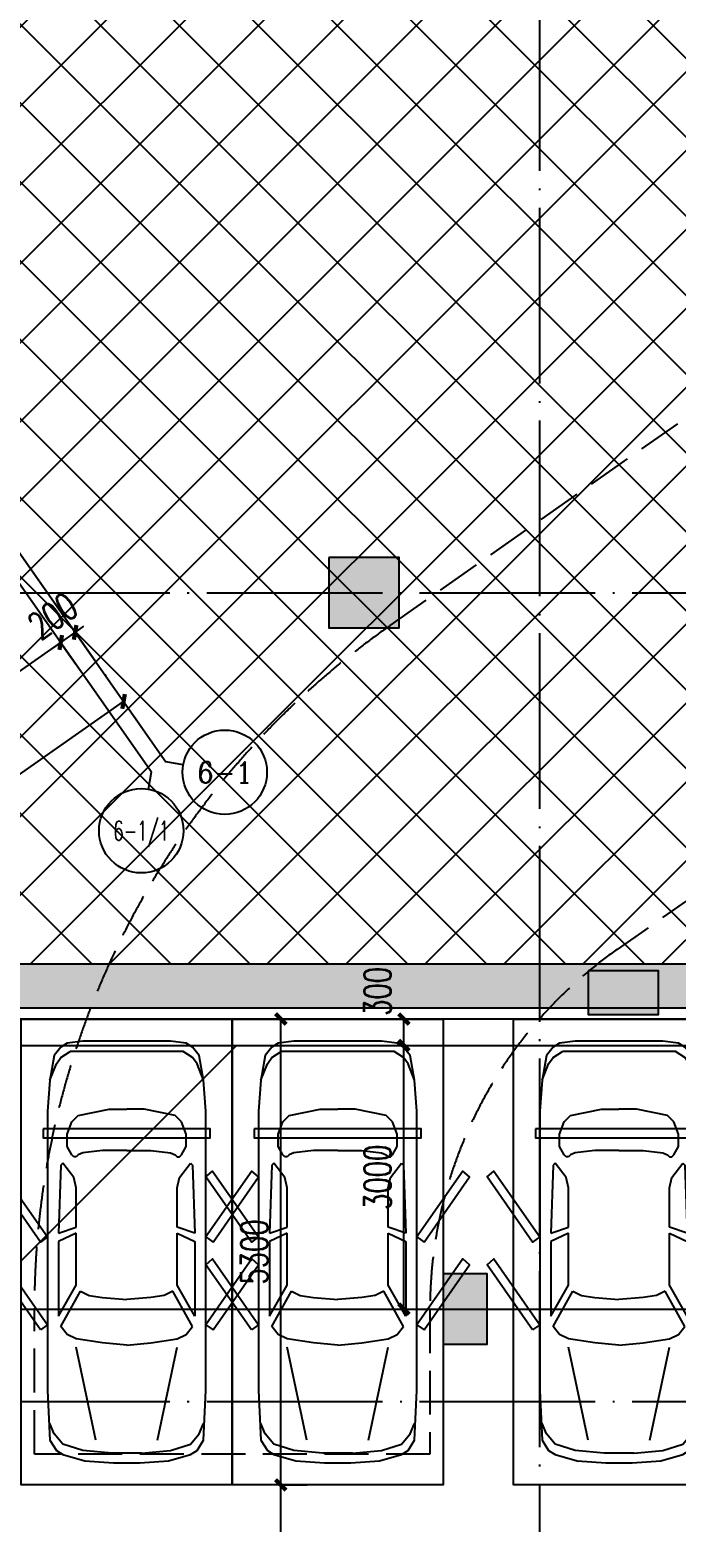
# Model space of a CAD drawing. Header units: millimetres. Extents: x 12325263 to 13848842, y -1463133 to 573208.
# Drawn here: x 12598496 to 12605847, y -1320961 to -1303982 of the extents above; entities that cross this region are included whole.
import ezdxf
from ezdxf.enums import TextEntityAlignment as Align

# ---------------------------------------------------------------- set-up
doc = ezdxf.new("R2010")
doc.units = ezdxf.units.MM
doc.header["$LTSCALE"] = 1000
for name, pattern in [('DASH', [0.35, 0.25, -0.1]), ('DOTE', [2.42, 2, -0.2, 0.02, -0.2]), ('地下室负三层平面图$0$-3F平面$0$$AUDIT_BAD_LTYPE2', [0])]:
    doc.linetypes.add(name, pattern=pattern)
for name, color, linetype in [('A-ANNO-DIMS', 83, 'Continuous'), ('A-AXIS', 16, 'DOTE'), ('A-AXIS-DIMS', 3, 'Continuous'), ('A-AXIS-TEXT', 7, 'Continuous'), ('A-COLS', 6, 'Continuous'), ('A-WALL', 5, 'Continuous'), ('A-WALL-PATT', 8, 'Continuous'), ('A_WALL(防火墙)', 151, 'Continuous'), ('AXIS_TEXT', 7, 'Continuous'), ('PUB_HATCH', 8, 'Continuous'), ('商业酒店共享车位', 53, 'Continuous'), ('水沟+分水线', 133, 'Continuous')]:
    doc.layers.add(name, color=color, linetype=linetype)
doc.styles.add('_TCH_AXIS', font='COMPLEX', dxfattribs={"bigfont": 'GBCBIG'})
doc.styles.add('_TCH_DIM_T3', font='SIMPLEX.shx', dxfattribs={"width": 0.705882, "bigfont": 'GBCBIG.shx'})
doc.styles.add('COMPLEX', font='COMPLEX')
doc.dimstyles.new('_TCH_ARCH&&120', dxfattribs={"dimtxt": 306, "dimasz": 120, "dimexe": 300, "dimexo": 360, "dimgap": 147, "dimtad": 1, "dimdec": 0, "dimzin": 0, "dimdsep": 46, "dimtxsty": '_TCH_DIM_T3', "dimblk": 'ARCHTICK', "dimcen": 0.09, "dimclrt": 7, "dimazin": 2, "dimtfac": 1, "dimtdec": 0, "dimtix": 1, "dimtmove": 2, "dimatfit": 3, "dimfxl": 1, "dimfxlon": 1, "dimtolj": 1, "dimtzin": 0, "dimarcsym": 0})

# ---------------------------------------------------------------- blocks, each defined once
blk = doc.blocks.new('_FZH')
blk.add_lwpolyline([(-0.5, -0.5), (0.5, -0.5), (0.5, 0.5), (-0.5, 0.5)], close=True)
at = {"layer": 'PUB_HATCH'}
blk.add_solid([(-0.5, -0.5), (0.5, -0.5), (-0.5, 0.5), (0.5, 0.5)], dxfattribs=at)
blk = doc.blocks.new('asdgadfg')
at = {"layer": 'A-COLS', "rotation": 270}
for p, xscale, yscale, zscale in [((-2000, 75500), 800, 800, 800), ((950, 70950), 500, 800, 800), ((-850, 67350), 800, 500, 500)]:
    blk.add_blockref('_FZH', p, dxfattribs=dict(at, xscale=xscale, yscale=yscale, zscale=zscale))
blk = doc.blocks.new('asdfsafd')
at = {"layer": 'PUB_HATCH'}
blk.add_hatch(color=256, dxfattribs=at).paths.add_polyline_path([(31712, 82874), (31756, 83374), (17888, 83374), (17888, 82874)])
at = {"layer": 'A-WALL'}
for p, q in [((31756, 83374), (17888, 83374)), ((31712, 82874), (17888, 82874))]:
    blk.add_line(p, q, dxfattribs=at)
blk = doc.blocks.new('asdfsfsdf')
at = {"color": 253, "linetype": '地下室负三层平面图$0$-3F平面$0$$AUDIT_BAD_LTYPE2', "transparency": 33554559, "extrusion": (0.000447791, 3.52996e-16, 1)}
for p, q in [((-500, -141, 0), (-725, -212, 0)), ((-169, -110, 0), (-500, -141, 0)), ((169, -110, 0), (-169, -110, 0)), ((169, -110, 0), (500, -141, 0)), ((500, -141, 0), (725, -212, 0)), ((-825, -329, 0), (-875, -447, 0)), ((-725, -212, 0), (-825, -329, 0)), ((-350, -259, 0), (-575, -1318, 0)), ((350, -259, 0), (575, -1318, 0)), ((725, -212, 0), (825, -329, 0)), ((825, -329, 0), (875, -447, 0)), ((0, -1341), (-275, -1365, 0)), ((0, -1341), (275, -1365, 0)), ((-675, -1459, 0), (-750, -1553, 0)), ((-575, -1412, 0), (-675, -1459, 0)), ((-275, -1365, 0), (-575, -1412, 0)), ((275, -1365, 0), (575, -1412, 0)), ((575, -1412, 0), (675, -1459, 0)), ((675, -1459, 0), (750, -1553, 0)), ((-775, -2518, 0), (-775, -1671, 0)), ((-775, -1671, 0), (-575, -2024, 0)), ((-750, -1553, 0), (-525, -1953, 0)), ((750, -1553, 0), (525, -1953, 0)), ((775, -1671, 0), (575, -2024, 0)), ((775, -2518, 0), (775, -1671, 0)), ((-275, -1882, 0), (0, -1859)), ((275, -1882, 0), (0, -1859)), ((-575, -2024, 0), (-575, -2612, 0)), ((-525, -1953, 0), (-425, -1906, 0)), ((-425, -1906, 0), (-275, -1882, 0)), ((425, -1906, 0), (275, -1882, 0)), ((525, -1953, 0), (425, -1906, 0)), ((575, -2024, 0), (575, -2612, 0)), ((-575, -2612, 0), (-775, -2518, 0)), ((575, -2612, 0), (775, -2518, 0)), ((-775, -2612, 0), (-575, -2682, 0)), ((-750, -3388, 0), (-775, -2612, 0)), ((-575, -2682, 0), (-575, -3129, 0)), ((775, -2612, 0), (575, -2682, 0)), ((575, -2682, 0), (575, -3129, 0)), ((750, -3388, 0), (775, -2612, 0)), ((-575, -3129, 0), (-600, -3247, 0)), ((575, -3129, 0), (600, -3247, 0)), ((-725, -3412, 0), (-750, -3388, 0)), ((-600, -3247, 0), (-725, -3412, 0)), ((600, -3247, 0), (725, -3412, 0)), ((725, -3412, 0), (750, -3388, 0)), ((-625, -3506, 0), (-675, -3600, 0)), ((-600, -3482, 0), (-625, -3506, 0)), ((-575, -3482, 0), (-600, -3482, 0)), ((-550, -3506, 0), (-575, -3482, 0)), ((-500, -3529, 0), (-550, -3506, 0)), ((-275, -3553, 0), (-500, -3529, 0)), ((0, -3553), (-275, -3553, 0)), ((0, -3553), (275, -3553, 0)), ((275, -3553, 0), (500, -3529, 0)), ((500, -3529, 0), (550, -3506, 0)), ((550, -3506, 0), (575, -3482, 0)), ((575, -3482, 0), (600, -3482, 0)), ((600, -3482, 0), (625, -3506, 0)), ((625, -3506, 0), (675, -3600, 0)), ((-675, -3600, 0), (-675, -3741, 0)), ((675, -3600, 0), (675, -3741, 0)), ((-675, -3741, 0), (-625, -3882, 0)), ((-625, -3882, 0), (-550, -3953, 0)), ((625, -3882, 0), (550, -3953, 0)), ((675, -3741, 0), (625, -3882, 0)), ((-550, -3953, 0), (-200, -4024, 0)), ((-200, -4024, 0), (0, -4024)), ((200, -4024, 0), (0, -4024)), ((550, -3953, 0), (200, -4024, 0)), ((-875, -4353, 0), (-800, -4541, 0)), ((875, -4353, 0), (800, -4541, 0)), ((-800, -4541, 0), (-750, -4612, 0)), ((800, -4541, 0), (750, -4612, 0)), ((-750, -4612, 0), (-641, -4680, 0)), ((641, -4680, 0), (-641, -4680, 0)), ((750, -4612, 0), (641, -4680, 0))]:
    blk.add_line(p, q, dxfattribs=at)
for points in [[(-475, -24), (-150, 0), (150, 0), (475, -24), (725, -94), (800, -141), (875, -259), (900, -824), (900, -4000), (875, -4353), (825, -4635), (750, -4729), (675, -4776), (500, -4800), (-500, -4800), (-675, -4776), (-750, -4729), (-825, -4635), (-875, -4353), (-900, -4000), (-900, -824), (-875, -259), (-800, -141), (-725, -94)], [(-982, -1513), (-1500, -2253), (-1425, -2321), (-900, -1571)]]:
    blk.add_lwpolyline(points, close=True, dxfattribs=at)
at = {"color": 253, "linetype": '地下室负三层平面图$0$-3F平面$0$$AUDIT_BAD_LTYPE2', "transparency": 33554559, "extrusion": (0.000447791, 3.52996e-16, 1), "elevation": 0}
for points in [[(982, -1513), (1500, -2253), (1425, -2321), (900, -1571)], [(-900, -2571), (-982, -2513), (-1500, -3253), (-1425, -3321)], [(982, -2513), (1500, -3253), (1425, -3321), (900, -2571)]]:
    blk.add_lwpolyline(points, close=True, dxfattribs=at)
blk = doc.blocks.new('A$C06465456')
for points in [[(0, 5300), (2400, 5300), (2400, 0), (0, 0)], [(250, 4050), (250, 3950), (2150, 3950), (2150, 4050)]]:
    blk.add_lwpolyline(points, close=True)
at = {"xscale": -1, "rotation": 180}
blk.add_blockref('asdfsfsdf', (1200, 250), dxfattribs=at)
blk = doc.blocks.new('_AXISO')
blk.add_circle((0, 0), 0.5)
at = {"layer": 'AXIS_TEXT', "style": 'COMPLEX', "width": 1.041667}
blk.add_attdef('A', text='', height=0.56, dxfattribs=at).set_placement((-0.25, -0.28), (0.25, -0.28), align=Align.FIT)
blk = doc.blocks.new('_ArchTick')
at = {"color": 0, "linetype": 'ByBlock', "const_width": 0.4}
blk.add_lwpolyline([(-0.5, -0.5), (0.5, 0.5)], dxfattribs=at)
blk = doc.blocks.new('*D5287')
at = {"layer": 'A-AXIS-DIMS', "color": 0, "lineweight": -2, "transparency": 16777216}
for p, q in [((6115, -8719), (11805, -4729)), ((11804, -4728), (11977, -4975)), ((6114, -8719), (6287, -8965))]:
    blk.add_line(p, q, dxfattribs=at)
at = {"layer": 'Defpoints', "color": 0, "transparency": 16777216}
for p in [(9531, -1487), (11805, -4729), (3841, -5477)]:
    blk.add_point(p, dxfattribs=at)
at = {"layer": 'A-AXIS-DIMS', "color": 0, "lineweight": -2, "transparency": 16777216, "xscale": 120, "yscale": 120, "zscale": 120}
for p, rotation in [((11805, -4729), 35.04124824301846), ((6115, -8719), 215.0412482430185)]:
    blk.add_blockref('_ArchTick', p, dxfattribs=dict(at, rotation=rotation))
at = {"layer": 'A-AXIS-DIMS', "color": 7, "transparency": 16777216, "insert": (8788, -6479), "char_height": 306, "attachment_point": 5, "rotation": 35.0412, "style": '_TCH_DIM_T3'}
blk.add_mtext('\\A1;6950', dxfattribs=at)
blk = doc.blocks.new('*D5288')
at = {"layer": 'A-AXIS-DIMS', "color": 0, "lineweight": -2, "transparency": 16777216}
for p, q in [((11254, -3943), (11352, -3874)), ((11090, -4058), (10992, -4127)), ((11089, -4057), (11262, -4303)), ((11090, -4058), (11254, -3943)), ((11253, -3942), (11426, -4189))]:
    blk.add_line(p, q, dxfattribs=at)
at = {"layer": 'Defpoints', "color": 0, "transparency": 16777216}
for p in [(9531, -1487), (9368, -1602), (11254, -3943)]:
    blk.add_point(p, dxfattribs=at)
at = {"layer": 'A-AXIS-DIMS', "color": 0, "lineweight": -2, "transparency": 16777216, "xscale": 120, "yscale": 120, "zscale": 120}
for p, rotation in [((11254, -3943), 215.0412482430185), ((11090, -4058), 35.04124824301852)]:
    blk.add_blockref('_ArchTick', p, dxfattribs=dict(at, rotation=rotation))
at = {"layer": 'A-AXIS-DIMS', "color": 7, "transparency": 16777216, "insert": (11000, -3755), "char_height": 306, "attachment_point": 5, "rotation": 35.0412, "style": '_TCH_DIM_T3'}
blk.add_mtext('\\A1;200', dxfattribs=at)
blk = doc.blocks.new('*D5289')
at = {"layer": 'A-AXIS-DIMS', "color": 0, "lineweight": -2, "transparency": 16777216}
for p, q in [((5564, -7933), (11090, -4058)), ((11089, -4057), (11262, -4303)), ((5563, -7933), (5736, -8179))]:
    blk.add_line(p, q, dxfattribs=at)
at = {"layer": 'Defpoints', "color": 0, "transparency": 16777216}
for p in [(9368, -1602), (11090, -4058), (3841, -5477)]:
    blk.add_point(p, dxfattribs=at)
at = {"layer": 'A-AXIS-DIMS', "color": 0, "lineweight": -2, "transparency": 16777216, "xscale": 120, "yscale": 120, "zscale": 120}
for p, rotation in [((11090, -4058), 35.04124824301844), ((5564, -7933), 215.0412482430185)]:
    blk.add_blockref('_ArchTick', p, dxfattribs=dict(at, rotation=rotation))
at = {"layer": 'A-AXIS-DIMS', "color": 7, "transparency": 16777216, "insert": (8155, -5750), "char_height": 306, "attachment_point": 5, "rotation": 35.0412, "style": '_TCH_DIM_T3'}
blk.add_mtext('\\A1;6750', dxfattribs=at)
blk = doc.blocks.new('*D3352')
at = {"layer": 'A-ANNO-DIMS', "color": 0, "lineweight": -2, "transparency": 16777216}
for p, q in [((12602749, -1315537), (12603050, -1315537)), ((12602750, -1318537), (12602750, -1315537)), ((12602749, -1318537), (12603050, -1318537))]:
    blk.add_line(p, q, dxfattribs=at)
at = {"layer": 'Defpoints', "color": 0, "transparency": 16777216}
for p in [(12601780, -1315537), (12602750, -1315537), (12601780, -1318537)]:
    blk.add_point(p, dxfattribs=at)
at = {"layer": 'A-ANNO-DIMS', "color": 0, "lineweight": -2, "transparency": 16777216, "xscale": 120, "yscale": 120, "zscale": 120}
for p, rotation in [((12602750, -1315537), 90), ((12602750, -1318537), 270)]:
    blk.add_blockref('_ArchTick', p, dxfattribs=dict(at, rotation=rotation))
at = {"layer": 'A-ANNO-DIMS', "color": 7, "transparency": 16777216, "insert": (12602450, -1317037), "char_height": 306, "attachment_point": 5, "rotation": 90, "style": '_TCH_DIM_T3'}
blk.add_mtext('\\A1;3000', dxfattribs=at)
blk = doc.blocks.new('*D3353')
at = {"layer": 'A-ANNO-DIMS', "color": 0, "lineweight": -2, "transparency": 16777216}
for p, q in [((12602749, -1315237), (12603050, -1315237)), ((12602750, -1315537), (12602750, -1315237)), ((12602749, -1315537), (12603050, -1315537))]:
    blk.add_line(p, q, dxfattribs=at)
at = {"layer": 'Defpoints', "color": 0, "transparency": 16777216}
for p in [(12601780, -1315237), (12602750, -1315237), (12601780, -1315537)]:
    blk.add_point(p, dxfattribs=at)
at = {"layer": 'A-ANNO-DIMS', "color": 0, "lineweight": -2, "transparency": 16777216, "xscale": 120, "yscale": 120, "zscale": 120}
for p, rotation in [((12602750, -1315237), 90), ((12602750, -1315537), 270)]:
    blk.add_blockref('_ArchTick', p, dxfattribs=dict(at, rotation=rotation))
at = {"layer": 'A-ANNO-DIMS', "color": 7, "transparency": 16777216, "insert": (12602450, -1314922), "char_height": 306, "attachment_point": 5, "rotation": 90, "style": '_TCH_DIM_T3'}
blk.add_mtext('\\A1;300', dxfattribs=at)
blk = doc.blocks.new('*D3717')
at = {"layer": 'A-ANNO-DIMS', "color": 0, "lineweight": -2, "transparency": 16777216}
for p, q in [((12601349, -1315237), (12601650, -1315237)), ((12601350, -1320537), (12601350, -1315237)), ((12601349, -1320537), (12601650, -1320537))]:
    blk.add_line(p, q, dxfattribs=at)
at = {"layer": 'Defpoints', "color": 0, "transparency": 16777216}
for p in [(12599893, -1315237), (12601350, -1315237), (12599893, -1320537)]:
    blk.add_point(p, dxfattribs=at)
at = {"layer": 'A-ANNO-DIMS', "color": 0, "lineweight": -2, "transparency": 16777216, "xscale": 120, "yscale": 120, "zscale": 120}
for p, rotation in [((12601350, -1315237), 90), ((12601350, -1320537), 270)]:
    blk.add_blockref('_ArchTick', p, dxfattribs=dict(at, rotation=rotation))
at = {"layer": 'A-ANNO-DIMS', "color": 7, "transparency": 16777216, "insert": (12601050, -1317887), "char_height": 306, "attachment_point": 5, "rotation": 90, "style": '_TCH_DIM_T3'}
blk.add_mtext('\\A1;5300', dxfattribs=at)
blk = doc.blocks.new('*D3718')
at = {"layer": 'A-ANNO-DIMS', "color": 0, "lineweight": -2, "transparency": 16777216}
for p, q in [((12601349, -1320537), (12601650, -1320537)), ((12601350, -1326037), (12601350, -1320537)), ((12601349, -1326037), (12601650, -1326037))]:
    blk.add_line(p, q, dxfattribs=at)
at = {"layer": 'Defpoints', "color": 0, "transparency": 16777216}
for p in [(12599893, -1320537), (12601350, -1320537), (12599893, -1326037)]:
    blk.add_point(p, dxfattribs=at)
at = {"layer": 'A-ANNO-DIMS', "color": 0, "lineweight": -2, "transparency": 16777216, "xscale": 120, "yscale": 120, "zscale": 120}
for p, rotation in [((12601350, -1320537), 90), ((12601350, -1326037), 270)]:
    blk.add_blockref('_ArchTick', p, dxfattribs=dict(at, rotation=rotation))
at = {"layer": 'A-ANNO-DIMS', "color": 7, "transparency": 16777216, "insert": (12601050, -1323287), "char_height": 306, "attachment_point": 5, "rotation": 90, "style": '_TCH_DIM_T3'}
blk.add_mtext('\\A1;5500', dxfattribs=at)
blk = doc.blocks.new('ASDFASDFASFSDF')
at = {"layer": 'A-AXIS'}
for p, q in [((601.3, 11247.1), (11654, -4513.6)), ((437.5, 11132.3), (11490.2, -4628.4))]:
    blk.add_line(p, q, dxfattribs=at)
at = {"layer": 'A-AXIS-DIMS'}
for p, q in [((9531.3, -1486.8), (12287.3, -5416.7)), ((9367.6, -1601.6), (12123.5, -5531.5)), ((12483.1, -5451.1), (12287.3, -5416.7)), ((12089.2, -5727.4), (12123.5, -5531.5))]:
    blk.add_line(p, q, dxfattribs=at)
ref = blk.add_blockref('_AXISO', (12955.9, -5534.1), dxfattribs=dict(at, xscale=960, yscale=960, zscale=960))
ref.add_attrib('A', '6-1', dxfattribs={"layer": 'A-AXIS-TEXT', "height": 239.7, "style": '_TCH_AXIS'}).set_placement((12642, -5653.9), (13269.8, -5653.9), align=Align.FIT)
ref = blk.add_blockref('_AXISO', (12006.2, -6200.1), dxfattribs=dict(at, xscale=960, yscale=960, zscale=960))
ref.add_attrib('A', '6-1/1', dxfattribs={"layer": 'A-AXIS-TEXT', "height": 220.77, "style": '_TCH_AXIS', "width": 0.65625}).set_placement((11688.8, -6310.5), (12323.5, -6310.5), align=Align.FIT)
for p1, p2, distance, picture, middle in [((3841.1, -5477.2), (9531.3, -1486.8), -3960, '*D5287', (8787.6, -6478.6)), ((9367.6, -1601.6), (9531.3, -1486.8), -3000, '*D5288', (10999.7, -3754.8)), ((3841.1, -5477.2), (9367.6, -1601.6), -3000, '*D5289', (8154.6, -5750))]:
    dim = blk.add_aligned_dim(p1=p1, p2=p2, distance=distance, dimstyle='_TCH_ARCH&&120', dxfattribs=at)
    dim.commit()
    dim.dimension.update_dxf_attribs({"geometry": picture, "text_midpoint": middle})
blk = doc.blocks.new('qlzw')
at = {"layer": 'A-AXIS'}
for p, q in [((12470866.8, 979489.8), (12470866.8, 1082089.8)), ((12411416.8, 1071489.8), (12486866.8, 1071489.8)), ((12411416.8, 1062289.8), (12486866.8, 1062289.8))]:
    blk.add_line(p, q, dxfattribs=at)
blk.add_blockref('ASDFASDFASFSDF', (12454326.8, 1074982.1))

msp = doc.modelspace()

# ---------------------------------------------------------------- hatches: boundary and pattern name
at = {"layer": 'A-WALL-PATT'}
h = msp.add_hatch(dxfattribs=at)
h.set_pattern_fill('ANSI37', color=252, scale=400)
h.set_pattern_definition([(45, (0, 0), (-449.012806, 449.012806), []), (135, (0, 0), (-449.012806, -449.012806), [])])
h.paths.add_polyline_path([(12504241.6, -1283958), (12637591.6, -1283958), (12637591.6, -1405608), (12504241.6, -1405608)])
h.paths.add_polyline_path([(12536667.4, -1284257.5), (12508912.2, -1303721.7), (12510476.6, -1305952.6), (12510476.6, -1360683.5), (12523697, -1360697.5), (12523657.2, -1398386.8), (12613949.5, -1398386.7), (12628138.6, -1317575.9), (12611264, -1314613), (12574996.8, -1314613), (12574997.8, -1307236.8), (12568296.8, -1307236.8), (12568296.8, -1310085.9), (12554779.2, -1310084.1)], flags=16)

# ---------------------------------------------------------------- linework, layer by layer
at = {"color": 31, "linetype": 'DASH', "ltscale": 2}
msp.add_lwpolyline([(12612537, -1310929.4, 0.190298), (12608965.5, -1311786.4), (12605176, -1314443.8, 0.2445077), (12603046.8, -1318537.5), (12603046.8, -1320186.8), (12598546.8, -1320186.8), (12598546.8, -1318537.5, -0.2445077), (12602592.2, -1310759.5), (12606381.7, -1308102, -0.1995205), (12613501.1, -1306527.1)], format="xyb", dxfattribs=at)
at = {"layer": 'A-WALL-PATT', "color": 252}
msp.add_lwpolyline([(12536667.4, -1284257.5), (12508912.2, -1303721.7), (12510476.6, -1305952.6), (12510476.6, -1360683.5), (12523697, -1360697.5), (12523657.2, -1398386.8), (12613949.5, -1398386.7), (12628138.6, -1317575.9), (12611264, -1314613), (12574996.8, -1314613), (12574997.8, -1307236.8), (12568296.8, -1307236.8), (12568296.8, -1310085.9), (12554779.2, -1310084.1)], close=True, dxfattribs=at)
at = {"layer": '水沟+分水线'}
for q in [(12600846.8, -1315536.8), (12614923.5, -1318536.8)]:
    msp.add_line((12597846.8, -1318536.8), q, dxfattribs=at)
for points in [[(12608596.8, -1315236.8), (12597696.8, -1315236.8), (12597696.8, -1316086.8), (12592896.8, -1316086.8), (12592896.8, -1316236.8), (12597846.8, -1316236.8), (12597846.8, -1315536.8)], [(12597846.8, -1315536.8), (12608596.8, -1315536.8)]]:
    msp.add_lwpolyline(points, dxfattribs=at)

# ---------------------------------------------------------------- block references
for name, p in [('asdgadfg', (12604296.8, -1385886.8)), ('asdfsafd', (12579508.3, -1397986.7))]:
    msp.add_blockref(name, p)
at = {"layer": 'A_WALL(防火墙)'}
msp.add_blockref('qlzw', (133430, -2381876.5), dxfattribs=at)
at = {"layer": '商业酒店共享车位'}
for p in [(12598396.8, -1320536.8), (12600796.8, -1320536.8), (12603996.8, -1320536.8)]:
    msp.add_blockref('A$C06465456', p, dxfattribs=at)

# ---------------------------------------------------------------- dimensions: what is measured, and where the dimension line sits
at = {"layer": 'A-ANNO-DIMS'}
dim = msp.add_linear_dim(base=(12602750, -1315236.8), p1=(12601780, -1315536.8), p2=(12601780, -1315236.8), angle=90, dimstyle='_TCH_ARCH&&120', dxfattribs=at)
dim.commit()
dim.dimension.update_dxf_attribs({"geometry": '*D3353', "text_midpoint": (12602450, -1314922.4), "dimtype": 129})
for p1, p2, distance, picture, middle in [((12599892.9, -1320536.8), (12599892.9, -1315236.8), -1457.4, '*D3717', (12601050.3, -1317886.8)), ((12601780, -1318536.8), (12601780, -1315536.8), -970, '*D3352', (12602450, -1317036.8)), ((12599892.9, -1326036.8), (12599892.9, -1320536.8), -1457.4, '*D3718', (12601050.3, -1323286.8))]:
    dim = msp.add_aligned_dim(p1=p1, p2=p2, distance=distance, dimstyle='_TCH_ARCH&&120', dxfattribs=at)
    dim.commit()
    dim.dimension.update_dxf_attribs({"geometry": picture, "text_midpoint": middle})

doc.saveas('drawing.dxf')
